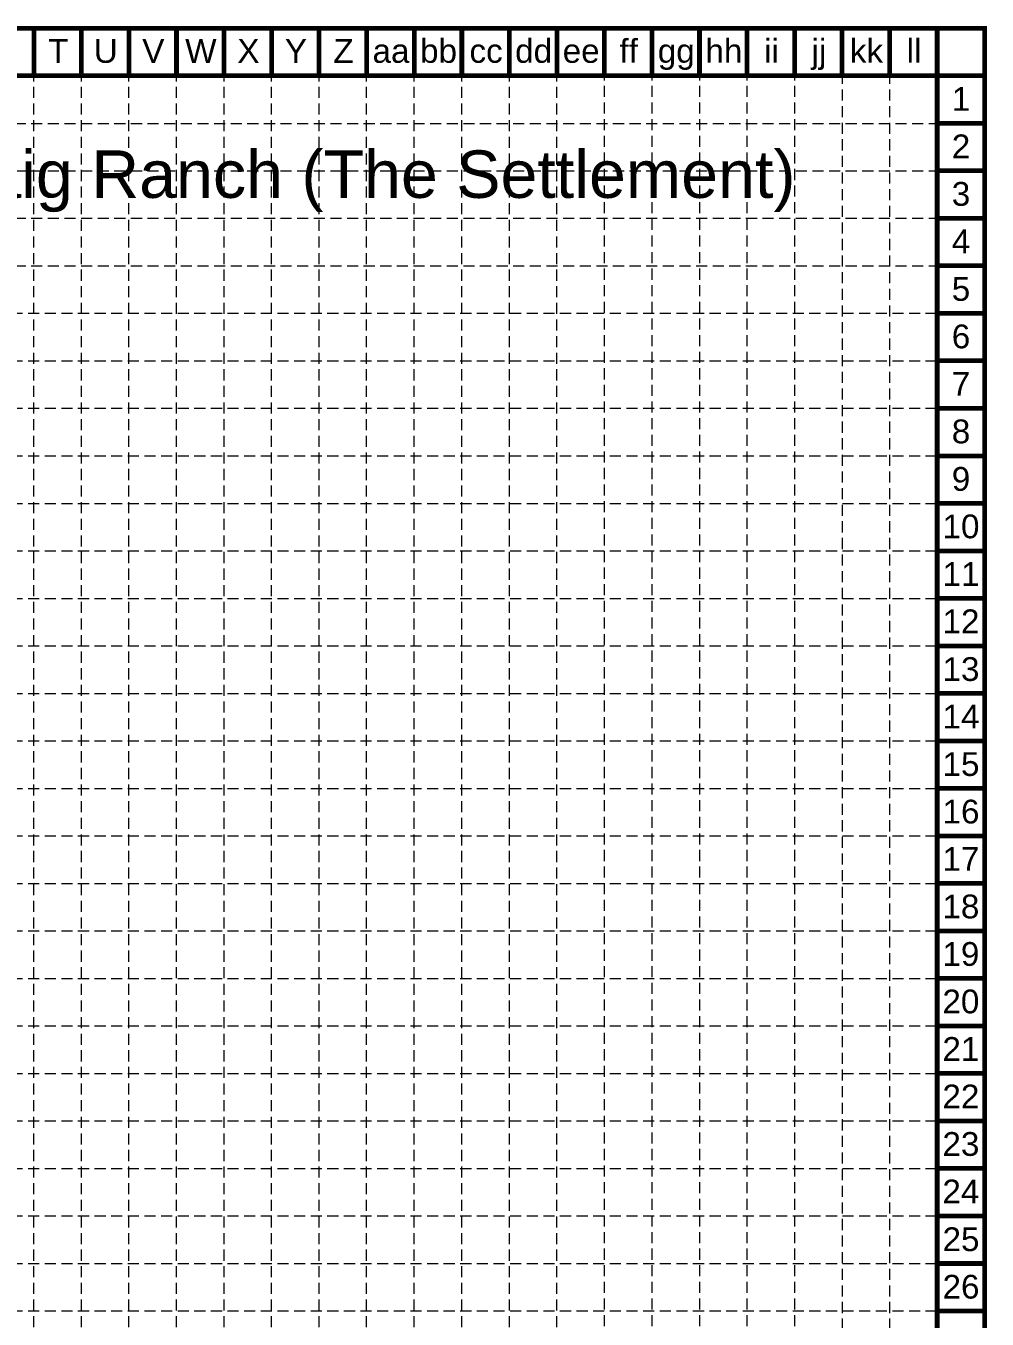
# Model space of a CAD drawing. Header units: feet. Extents: x 357436 to 359157, y 1039453 to 1042203.
# Drawn here: x 358289 to 359157, y 1041035 to 1042203 of the extents above; entities that cross this region are included whole.
import ezdxf
from ezdxf.enums import TextEntityAlignment as Align

# ---------------------------------------------------------------- set-up
doc = ezdxf.new("R2010")
doc.units = ezdxf.units.FT
doc.header["$LTSCALE"] = 50
doc.header["$MEASUREMENT"] = 0
doc.linetypes.add('HIDDEN', pattern=[0.375, 0.25, -0.125])
doc.layers.add('BASE', color=7, linetype='Continuous')
doc.layers.add('grid', color=254, linetype='HIDDEN')
doc.styles.get("Standard").update_dxf_attribs({"font": 'ARIAL.TTF'})

msp = doc.modelspace()

# ---------------------------------------------------------------- linework, layer by layer
at = {"layer": 'BASE', "color": 9, "lineweight": 0}
msp.add_line((357481.3, 1042158.2), (359111.7, 1042158.2), dxfattribs=at)
at = {"layer": 'BASE', "lineweight": 0, "const_width": 4.29}
for points in [[(359154.6, 1039455.2), (359154.6, 1042201.1), (357438.4, 1042201.1), (357438.4, 1039455.2)], [(359111.7, 1039498.1), (359111.7, 1042158.2), (357481.3, 1042158.2), (357481.3, 1039498.1)]]:
    msp.add_lwpolyline(points, close=True, dxfattribs=at)
for points in [[(358296.5, 1042201.1), (358296.5, 1042158.2)], [(358339.4, 1042201.1), (358339.4, 1042158.2)], [(358382.3, 1042201.1), (358382.3, 1042158.2)], [(358425.2, 1042201.1), (358425.2, 1042158.2)], [(358468.1, 1042201.1), (358468.1, 1042158.2)], [(358511, 1042201.1), (358511, 1042158.2)], [(358553.9, 1042201.1), (358553.9, 1042158.2)], [(358596.8, 1042201.1), (358596.8, 1042158.2)], [(358639.8, 1042201.1), (358639.8, 1042158.2)], [(358682.7, 1042201.1), (358682.7, 1042158.2)], [(358725.6, 1042201.1), (358725.6, 1042158.2)], [(358768.5, 1042201.1), (358768.5, 1042158.2)], [(358811.4, 1042201.1), (358811.4, 1042158.2)], [(358854.3, 1042201.1), (358854.3, 1042158.2)], [(358897.2, 1042201.1), (358897.2, 1042158.2)], [(358940.1, 1042201.1), (358940.1, 1042158.2)], [(358983, 1042201.1), (358983, 1042158.2)], [(359025.9, 1042201.1), (359025.9, 1042158.2)], [(359068.8, 1042201.1), (359068.8, 1042158.2)], [(359111.7, 1042201.1), (359111.7, 1042158.2)], [(359154.6, 1042158.2), (359111.7, 1042158.2)], [(359154.6, 1042115.3), (359111.7, 1042115.3)], [(359154.6, 1042072.4), (359111.7, 1042072.4)], [(359154.6, 1042029.5), (359111.7, 1042029.5)], [(359154.6, 1041986.6), (359111.7, 1041986.6)], [(359154.6, 1041943.7), (359111.7, 1041943.7)], [(359154.6, 1041900.8), (359111.7, 1041900.8)], [(359154.6, 1041857.9), (359111.7, 1041857.9)], [(359154.6, 1041814.9), (359111.7, 1041814.9)], [(359154.6, 1041772), (359111.7, 1041772)], [(359154.6, 1041729.1), (359111.7, 1041729.1)], [(359154.6, 1041686.2), (359111.7, 1041686.2)], [(359154.6, 1041643.3), (359111.7, 1041643.3)], [(359154.6, 1041600.4), (359111.7, 1041600.4)], [(359154.6, 1041557.5), (359111.7, 1041557.5)], [(359154.6, 1041514.6), (359111.7, 1041514.6)], [(359154.6, 1041471.7), (359111.7, 1041471.7)], [(359154.6, 1041428.8), (359111.7, 1041428.8)], [(359154.6, 1041385.9), (359111.7, 1041385.9)], [(359154.6, 1041343), (359111.7, 1041343)], [(359154.6, 1041300.1), (359111.7, 1041300.1)], [(359154.6, 1041257.2), (359111.7, 1041257.2)], [(359154.6, 1041214.3), (359111.7, 1041214.3)], [(359154.6, 1041171.4), (359111.7, 1041171.4)], [(359154.6, 1041128.5), (359111.7, 1041128.5)], [(359154.6, 1041085.6), (359111.7, 1041085.6)], [(359154.6, 1041042.7), (359111.7, 1041042.7)]]:
    msp.add_lwpolyline(points, dxfattribs=at)
at = {"layer": 'grid', "color": 253, "lineweight": 0, "ltscale": 0.8}
for p, q in [((358296.5, 1039498.1), (358296.5, 1042158.2)), ((358339.4, 1039498.1), (358339.4, 1042158.2)), ((358382.3, 1039498.1), (358382.3, 1042158.2)), ((358425.2, 1039498.1), (358425.2, 1042158.2)), ((358468.1, 1039498.1), (358468.1, 1042158.2)), ((358511, 1039498.1), (358511, 1042158.2)), ((358553.9, 1039498.1), (358553.9, 1042158.2)), ((358596.8, 1039498.1), (358596.8, 1042158.2)), ((358639.8, 1039498.1), (358639.8, 1042158.2)), ((358682.7, 1039498.1), (358682.7, 1042158.2)), ((358725.6, 1039498.1), (358725.6, 1042158.2)), ((358768.5, 1039498.1), (358768.5, 1042158.2)), ((358811.6, 1039499), (358811.6, 1042159.1)), ((358854.5, 1039499), (358854.5, 1042159.1)), ((358897.4, 1039499), (358897.4, 1042159.1)), ((358940.3, 1039499), (358940.3, 1042159.1)), ((358983.2, 1039499), (358983.2, 1042159.1)), ((359026.1, 1039540.8), (359026.1, 1042159.1)), ((359069, 1039540.8), (359069, 1042159.1)), ((358039.1, 1042115.2), (359111, 1042115.2)), ((358039.1, 1042072.3), (359111, 1042072.3)), ((358039.1, 1042029.5), (359111.7, 1042029.5)), ((358039.1, 1041986.6), (359111.7, 1041986.6)), ((357481.3, 1041943.7), (359111.7, 1041943.7)), ((357481.3, 1041900.8), (359111.7, 1041900.8)), ((357481.3, 1041857.9), (359111.7, 1041857.9)), ((357481.3, 1041814.9), (359111.7, 1041814.9)), ((357481.3, 1041772), (359111.7, 1041772)), ((357481.3, 1041729.1), (359111.7, 1041729.1)), ((357481.3, 1041686.2), (359111.7, 1041686.2)), ((357481.3, 1041643.3), (359111.7, 1041643.3)), ((357481.3, 1041600.4), (359111.7, 1041600.4)), ((357481.3, 1041557.5), (359111.7, 1041557.5)), ((357481.3, 1041514.6), (359111.7, 1041514.6)), ((357481.3, 1041471.7), (359111.7, 1041471.7)), ((357481.3, 1041428.8), (359111.7, 1041428.8)), ((357481.3, 1041385.9), (359111.7, 1041385.9)), ((357481.3, 1041343), (359111.7, 1041343)), ((357481.3, 1041300.1), (359111.7, 1041300.1)), ((357481.3, 1041257.2), (359111.7, 1041257.2)), ((357481.3, 1041214.3), (359111.7, 1041214.3)), ((357481.3, 1041171.4), (359111.7, 1041171.4)), ((357481.3, 1041128.5), (359111.7, 1041128.5)), ((357481.3, 1041085.6), (359111.7, 1041085.6)), ((357481.3, 1041042.7), (359111.7, 1041042.7))]:
    msp.add_line(p, q, dxfattribs=at)

# ---------------------------------------------------------------- texts
at = {"layer": 'BASE', "lineweight": 0}
for s, height, p in [('T', 21.5, (358318.5, 1042180.6)), ('U', 21.5, (358361.4, 1042180.6)), ('V', 21.5, (358404.3, 1042180.6)), ('W', 21.5, (358447.2, 1042180.6)), ('X', 21.5, (358490.1, 1042180.6)), ('Y', 21.5, (358533, 1042180.6)), ('Z', 21.5, (358575.9, 1042180.6)), ('bb', 21.45, (358661.7, 1042180.6)), ('dd', 21.45, (358747.5, 1042180.6)), ('ff', 21.45, (358833.3, 1042180.6)), ('hh', 21.45, (358919.2, 1042180.6)), ('ii', 21.45, (358962.1, 1042180.6)), ('jj', 21.45, (359005, 1042180.6)), ('kk', 21.45, (359047.9, 1042180.6)), ('ll', 21.45, (359090.8, 1042180.6)), ('aa', 21.45, (358618.8, 1042180.6)), ('cc', 21.45, (358704.6, 1042180.6)), ('ee', 21.45, (358790.4, 1042180.6)), ('gg', 21.45, (358876.2, 1042180.6)), ('1', 21.5, (359133.2, 1042137.3)), ('2', 21.5, (359133.2, 1042094.4)), ('3', 21.5, (359133.2, 1042051.5)), ('4', 21.5, (359133.2, 1042008.6)), ('5', 21.5, (359133.2, 1041965.7)), ('6', 21.5, (359133.2, 1041922.8)), ('7', 21.5, (359133.2, 1041879.9)), ('8', 21.5, (359133.2, 1041837)), ('9', 21.5, (359133.2, 1041794.1)), ('10', 21.45, (359133.2, 1041751.2)), ('11', 21.45, (359133.2, 1041708.2)), ('12', 21.45, (359133.2, 1041665.5)), ('13', 21.45, (359133.2, 1041622.4)), ('14', 21.45, (359133.2, 1041579.5)), ('15', 21.45, (359133.2, 1041536.6)), ('16', 21.45, (359133.2, 1041493.7)), ('17', 21.45, (359133.1, 1041450.9)), ('18', 21.45, (359133.1, 1041408)), ('19', 21.45, (359133.1, 1041365.1)), ('20', 21.45, (359133.1, 1041322.2)), ('21', 21.45, (359133.1, 1041279.3)), ('22', 21.45, (359133.1, 1041236.4)), ('23', 21.45, (359133.1, 1041193.5)), ('24', 21.45, (359133.1, 1041150.6)), ('25', 21.45, (359133.2, 1041107.5)), ('26', 21.45, (359133.2, 1041064.6))]:
    msp.add_text(s, height=height, dxfattribs=at).set_placement(p, align=Align.MIDDLE_CENTER)
at = {"layer": 'BASE', "color": 7, "lineweight": 0}
msp.add_text('Craig Ranch (The Settlement)', height=42.858, dxfattribs=at).set_placement((358586.2, 1042047.9), align=Align.CENTER)

doc.saveas('drawing.dxf')
